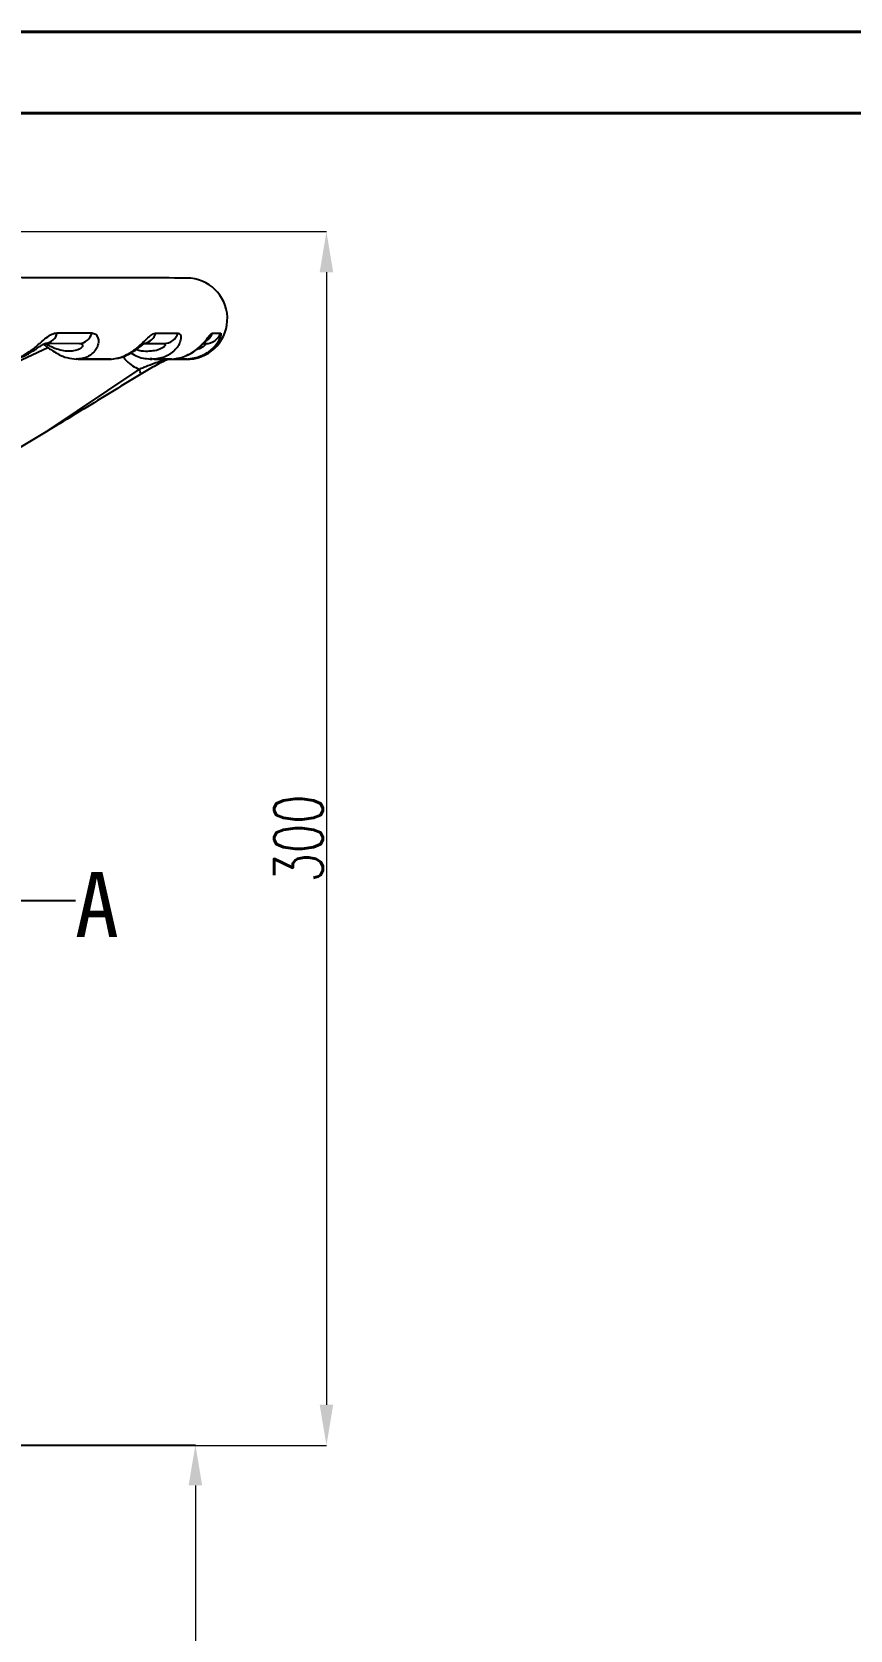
# Model space of a CAD drawing. Header units: millimetres. Extents: x 2344 to 4024, y 1094 to 2282.
# Drawn here: x 3017.8 to 3219.2, y 1888.4 to 2281.7 of the extents above; entities that cross this region are included whole.
import ezdxf

# ---------------------------------------------------------------- set-up
doc = ezdxf.new("R2010")
doc.units = ezdxf.units.MM
for name, color, linetype, lineweight in [('AM_5', 3, 'Continuous', 25), ('文字', 7, 'Continuous', 13), ('粗实线', 7, 'Continuous', 40)]:
    doc.layers.add(name, color=color, linetype=linetype, lineweight=lineweight)
doc.layers.add('layer 1', color=7, linetype='Continuous')
doc.styles.add('SLDTEXTSTYLE1', font='txt.shx', dxfattribs={"width": 0.7, "bigfont": 'gbcbig.shx'})
doc.styles.add('STYLE1', font='txt.shx', dxfattribs={"width": 0.8, "height": 3, "bigfont": 'hzdx.shx'})
doc.dimstyles.new('SLDDIMSTYLE12$0', dxfattribs={"dimtxt": 12, "dimasz": 10, "dimexe": 0, "dimexo": 0.0625, "dimgap": 0.875, "dimtad": 1, "dimdec": 1, "dimlfac": 1.8, "dimrnd": 1e-09, "dimzin": 12, "dimdsep": 46, "dimtxsty": 'SLDTEXTSTYLE1', "dimcen": 0.09, "dimdle": 8.16, "dimclrd": 3, "dimclre": 3, "dimadec": 0, "dimazin": 3, "dimtfac": 1, "dimtdec": 1, "dimtofl": 0, "dimtmove": 0, "dimatfit": 3, "dimfxl": 0, "dimfrac": 2, "dimtolj": 1, "dimlwd": 5, "dimlwe": 5, "dimarcsym": 0})

# ---------------------------------------------------------------- blocks, each defined once
blk = doc.blocks.new('*D60')
at = {"layer": 'AM_5', "color": 3, "lineweight": 5, "transparency": 16777216}
blk.add_line((2910.46, 2232.61), (3090.29, 2232.61), dxfattribs=at)
at = {"layer": 'AM_5', "color": 3, "linetype": 'Continuous', "lineweight": 5, "transparency": 16777216}
for p, q in [((3090.29, 2222.61), (3090.29, 1943.87)), ((2957.46, 1933.87), (3090.29, 1933.87))]:
    blk.add_line(p, q, dxfattribs=at)
at = {"layer": 'AM_5', "color": 3, "transparency": 16777216}
for points in [[(3088.63, 2222.61), (3091.96, 2222.61), (3090.29, 2232.61)], [(3088.63, 1943.87), (3091.96, 1943.87), (3090.29, 1933.87)]]:
    blk.add_solid(points, dxfattribs=at)
at = {"layer": 'Defpoints', "color": 0, "transparency": 16777216}
for p in [(2910.4, 2232.61), (2957.4, 1933.87), (3090.29, 1933.87)]:
    blk.add_point(p, dxfattribs=at)
at = {"layer": 'AM_5', "color": 0, "transparency": 16777216, "insert": (3083.42, 2083.24), "char_height": 12, "attachment_point": 5, "rotation": 90, "style": 'SLDTEXTSTYLE1'}
blk.add_mtext('\\A1;300', dxfattribs=at)
blk = doc.blocks.new('*D52')
at = {"layer": 'AM_5', "color": 3, "lineweight": 5, "transparency": 16777216}
blk.add_line((2957.5, 1934), (3058.03, 1934), dxfattribs=at)
at = {"layer": 'AM_5', "color": 3, "linetype": 'Continuous', "lineweight": 5, "transparency": 16777216}
for p, q in [((3058.03, 1924), (3058.03, 1796)), ((2944, 1786), (3058.03, 1786))]:
    blk.add_line(p, q, dxfattribs=at)
at = {"layer": 'AM_5', "color": 3, "transparency": 16777216}
for points in [[(3056.36, 1924), (3059.7, 1924), (3058.03, 1934)], [(3056.36, 1796), (3059.7, 1796), (3058.03, 1786)]]:
    blk.add_solid(points, dxfattribs=at)
at = {"layer": 'Defpoints', "color": 0, "transparency": 16777216}
for p in [(2957.44, 1934), (2943.94, 1786), (3058.03, 1786)]:
    blk.add_point(p, dxfattribs=at)
at = {"layer": 'AM_5', "color": 0, "transparency": 16777216, "insert": (3051.15, 1860), "char_height": 12, "attachment_point": 5, "rotation": 90, "style": 'SLDTEXTSTYLE1'}
blk.add_mtext('\\A1;125', dxfattribs=at)

msp = doc.modelspace()

# ---------------------------------------------------------------- linework, layer by layer
at = {"color": 7, "linetype": 'Continuous', "lineweight": 25}
for p, q in [((3012.761, 2199.882), (3021.681, 2204.119)), ((3021.158, 2205.118), (3029.495, 2205.1)), ((3045.569, 2205.066), (3050.288, 2205.056)), ((3059.94, 2205.036), (3060.535, 2205.034)), ((3060.535, 2205.034), (3059.94, 2205.036)), ((3029.125, 2201.244), (3028.676, 2201.296)), ((3028.816, 2201.322), (3029.303, 2201.255)), ((3029.125, 2201.244), (3028.816, 2201.322)), ((3047.099, 2201.274), (3046.793, 2201.302)), ((3047.278, 2201.258), (3047.099, 2201.274)), ((3047.806, 2201.209), (3047.278, 2201.258)), ((3047.69, 2201.282), (3047.996, 2201.221)), ((3047.806, 2201.209), (3047.69, 2201.282)), ((3051.275, 2201.114), (3051.053, 2201.115)), ((3053.753, 2201.447), (3055.541, 2201.181)), ((3055.885, 2201.18), (3054.266, 2201.316)), ((3054.586, 2201.268), (3055.112, 2201.266)), ((3055.297, 2201.205), (3055.382, 2201.204)), ((3056.135, 2201.197), (3056.203, 2201.264)), ((3056.203, 2201.264), (3056.318, 2201.21)), ((3021.312, 2183.345), (3044.164, 2198.68)), ((3021.312, 2183.345), (2977.333, 2156.921))]:
    msp.add_line(p, q, dxfattribs=at)
at = {"color": 7, "linetype": 'Continuous', "lineweight": 25, "flags": 128}
for points in [[(3055.928, 2221.18), (3055.739, 2221.18), (3055.174, 2221.182), (3054.234, 2221.184), (3052.921, 2221.187), (3051.238, 2221.19), (3049.189, 2221.195), (3046.779, 2221.2), (3044.014, 2221.206), (3040.899, 2221.212), (3037.443, 2221.22), (3033.654, 2221.228), (3029.54, 2221.237), (3025.11, 2221.246), (3020.377, 2221.257), (3015.35, 2221.267), (3010.042, 2221.279), (3004.464, 2221.291), (2998.631, 2221.303), (2992.555, 2221.316), (2986.251, 2221.33), (2985.864, 2221.33)], [(3055.928, 2221.18), (3055.752, 2221.18), (3055.223, 2221.181), (3054.344, 2221.183), (3053.116, 2221.186), (3051.541, 2221.189), (3049.624, 2221.193), (3047.368, 2221.198), (3044.778, 2221.203), (3041.861, 2221.21), (3038.621, 2221.217), (3035.068, 2221.224), (3031.208, 2221.232), (3027.049, 2221.241), (3022.602, 2221.251), (3017.876, 2221.261), (3012.88, 2221.271)], [(3023.993, 2207.688), (3025.105, 2207.686), (3026.205, 2207.684), (3027.291, 2207.681), (3028.363, 2207.679), (3029.422, 2207.677), (3030.468, 2207.675), (3031.5, 2207.672), (3032.517, 2207.67)], [(3048.319, 2207.637), (3049.057, 2207.635), (3049.779, 2207.633), (3050.485, 2207.632), (3051.176, 2207.63), (3051.85, 2207.629), (3052.509, 2207.628), (3053.152, 2207.626), (3053.779, 2207.625)], [(3062.234, 2207.607), (3062.547, 2207.606), (3062.842, 2207.606), (3063.121, 2207.605), (3063.382, 2207.605), (3063.627, 2207.604), (3063.854, 2207.604), (3064.064, 2207.603), (3064.257, 2207.603)], [(3029.191, 2201.237), (3029.875, 2201.235), (3030.934, 2201.233), (3031.972, 2201.231), (3032.991, 2201.228), (3033.988, 2201.226), (3034.965, 2201.224), (3035.922, 2201.222), (3036.857, 2201.22)], [(3047.93, 2201.197), (3047.957, 2201.197), (3048.553, 2201.195), (3049.127, 2201.194), (3049.678, 2201.193), (3050.206, 2201.192), (3050.711, 2201.191), (3051.193, 2201.19), (3051.651, 2201.189)], [(3052.479, 2201.187), (3052.901, 2201.187), (3053.811, 2201.185), (3054.556, 2201.183), (3055.137, 2201.182), (3055.553, 2201.181), (3055.573, 2201.181)], [(3055.534, 2201.181), (3055.616, 2201.181), (3055.687, 2201.18), (3055.748, 2201.18), (3055.797, 2201.18), (3055.836, 2201.18), (3055.863, 2201.18), (3055.88, 2201.18), (3055.885, 2201.18)]]:
    msp.add_lwpolyline(points, dxfattribs=at)
at = {"color": 7, "linetype": 'Continuous', "lineweight": 25}
for centre, radius, start, end in [((3055.906, 2211.18), 10, 274.38231, 89.87751), ((3020.859, 2208.297), 3.193, 275.38119, 349.01323), ((3029.268, 2208.43), 3.338, 273.90363, 346.83852), ((3044.76, 2208.775), 3.737, 281.75509, 342.25437), ((3050.22, 2208.805), 3.75, 271.03871, 341.65604), ((3058.517, 2208.994), 3.968, 294.95163, 339.53502), ((3060.537, 2209.012), 3.978, 269.96866, 339.24884), ((3055.906, 2211.18), 10, 269.87751, 273.21723), ((3040.985, 2196.783), 3.702, 11.90683, 30.83204)]:
    msp.add_arc(centre, radius, start, end, dxfattribs=at)
for points, knots in [([(3012.829, 2201.287), (3013.31, 2201.356), (3014.246, 2201.49), (3015.719, 2202.121), (3016.926, 2202.867), (3017.879, 2203.578), (3018.572, 2204.14), (3019.258, 2204.728), (3020.186, 2205.544), (3021.33, 2206.524), (3022.714, 2207.483), (3023.567, 2207.62), (3023.993, 2207.688)], [0, 0, 0, 0, 0.12801232, 0.24964837, 0.38015983, 0.44120352, 0.49971387, 0.56357251, 0.62457566, 0.74964179, 0.87501679, 1, 1, 1, 1]), ([(3032.517, 2207.67), (3032.86, 2207.604), (3033.373, 2207.505), (3033.822, 2206.976), (3034.053, 2206.493), (3034.17, 2205.928), (3034.169, 2205.333), (3034.053, 2204.718), (3033.764, 2203.933), (3033.278, 2203.193), (3032.631, 2202.552), (3031.878, 2201.998), (3030.789, 2201.466), (3029.807, 2201.326), (3029.303, 2201.255)], [0, 0, 0, 0, 0.12447465, 0.18590377, 0.2498832, 0.31110244, 0.37519492, 0.43621983, 0.50010145, 0.61952849, 0.68338306, 0.75026225, 0.87188924, 1, 1, 1, 1]), ([(3037.415, 2201.239), (3037.982, 2201.313), (3039.087, 2201.455), (3040.759, 2202.094), (3042.081, 2202.842), (3043.081, 2203.553), (3043.787, 2204.113), (3044.463, 2204.699), (3045.339, 2205.51), (3046.344, 2206.483), (3047.44, 2207.433), (3048.026, 2207.569), (3048.319, 2207.637)], [0, 0, 0, 0, 0.12809559, 0.24966876, 0.38015048, 0.4411948, 0.49971785, 0.5635707, 0.62458364, 0.74964208, 0.87501071, 1, 1, 1, 1]), ([(3053.779, 2207.625), (3053.976, 2207.56), (3054.272, 2207.463), (3054.44, 2206.94), (3054.471, 2206.462), (3054.397, 2205.902), (3054.219, 2205.313), (3053.934, 2204.701), (3053.439, 2203.921), (3052.76, 2203.182), (3051.93, 2202.541), (3051.002, 2201.985), (3049.704, 2201.446), (3048.575, 2201.297), (3047.996, 2201.221)], [0, 0, 0, 0, 0.124469, 0.1859179, 0.249896, 0.31111, 0.3751779, 0.4362152, 0.5000928, 0.6195356, 0.6833787, 0.7502352, 0.8717997, 1, 1, 1, 1]), ([(3052.358, 2201.214), (3052.971, 2201.292), (3054.165, 2201.444), (3055.917, 2202.091), (3057.257, 2202.841), (3058.232, 2203.551), (3058.901, 2204.11), (3059.518, 2204.693), (3060.28, 2205.499), (3061.076, 2206.465), (3061.811, 2207.405), (3062.093, 2207.54), (3062.234, 2207.607)], [0, 0, 0, 0, 0.1281848, 0.2496943, 0.3801403, 0.4411842, 0.4997204, 0.5635686, 0.6245937, 0.7496429, 0.875004, 1, 1, 1, 1]), ([(3064.257, 2207.603), (3064.297, 2207.537), (3064.376, 2207.404), (3064.15, 2206.627), (3063.81, 2205.902), (3063.468, 2205.316), (3063.035, 2204.709), (3062.368, 2203.932), (3061.543, 2203.196), (3060.589, 2202.554), (3059.55, 2201.995), (3058.132, 2201.449), (3056.934, 2201.291), (3056.318, 2201.21)], [0, 0, 0, 0, 0.1245156, 0.2495944, 0.3108279, 0.374896, 0.4359736, 0.4998758, 0.6193832, 0.6832396, 0.7500985, 0.8716543, 1, 1, 1, 1]), ([(3013.831, 2201.48), (3014.108, 2201.511), (3014.967, 2201.605), (3016.532, 2202.302), (3018.024, 2203.184), (3019.26, 2204.026), (3020.011, 2204.532), (3020.631, 2204.894), (3021.057, 2205.093), (3021.397, 2205.189), (3021.517, 2205.167), (3021.579, 2205.156)], [0, 0, 0, 0, 0.0899247, 0.2789122, 0.5096722, 0.5968017, 0.7160872, 0.7813852, 0.8495991, 0.9218501, 1, 1, 1, 1]), ([(3020.596, 2204.866), (3020.612, 2204.856), (3020.747, 2204.774), (3021.204, 2204.462), (3021.961, 2203.916), (3023.054, 2203.151), (3024.554, 2202.266), (3026.537, 2201.433), (3028.018, 2201.306), (3028.822, 2201.237)], [0, 0, 0, 0, 0.011447, 0.0948112, 0.1948902, 0.3296954, 0.5082648, 0.7331009, 1, 1, 1, 1]), ([(3029.495, 2205.1), (3029.68, 2205.076), (3030.052, 2205.028), (3030.291, 2204.669), (3030.165, 2204.228), (3029.587, 2203.699), (3028.443, 2203.276), (3026.884, 2203.121), (3025.219, 2203.281), (3023.756, 2203.707), (3022.557, 2204.251), (3021.696, 2204.679), (3021.142, 2204.966), (3020.91, 2205.006), (3020.896, 2205.008)], [0, 0, 0, 0, 0.066471, 0.1330822, 0.1964075, 0.2656904, 0.3982655, 0.5312595, 0.6642517, 0.7969668, 0.863312, 0.929517, 0.9957353, 1, 1, 1, 1]), ([(3038.743, 2201.468), (3038.905, 2201.486), (3039.7, 2201.572), (3041.255, 2202.237), (3042.857, 2203.151), (3044.131, 2204.074), (3044.841, 2204.619), (3045.315, 2204.972), (3045.554, 2205.134), (3045.566, 2205.145), (3045.572, 2205.15)], [0, 0, 0, 0, 0.0529138, 0.2596713, 0.5234222, 0.6267828, 0.7693282, 0.8474606, 0.9291292, 1, 1, 1, 1]), ([(3042.108, 2202.791), (3042.688, 2202.44), (3044.289, 2201.471), (3046.161, 2201.304), (3047.354, 2201.198)], [0, 0, 0, 0, 0.3626362, 1, 1, 1, 1]), ([(3050.288, 2205.056), (3050.397, 2205.032), (3050.614, 2204.984), (3050.612, 2204.626), (3050.261, 2204.185), (3049.427, 2203.657), (3048.024, 2203.231), (3046.211, 2203.093), (3044.643, 2203.176), (3043.709, 2203.462), (3043.401, 2203.556)], [0, 0, 0, 0, 0.0910879, 0.1823679, 0.2691451, 0.3640862, 0.5457592, 0.7280061, 0.9102507, 1, 1, 1, 1]), ([(3055.984, 2202.188), (3056.084, 2202.224), (3056.801, 2202.481), (3057.873, 2203.227), (3059.075, 2204.175), (3059.812, 2204.892), (3060.114, 2205.22), (3060.214, 2205.341), (3060.186, 2205.346), (3060.178, 2205.347)], [0, 0, 0, 0, 0.0474264, 0.3380522, 0.580682, 0.7823519, 0.8750041, 0.9650842, 1, 1, 1, 1]), ([(3060.535, 2205.034), (3060.56, 2205.011), (3060.609, 2204.964), (3060.366, 2204.604), (3059.81, 2204.17), (3059.087, 2203.769), (3058.497, 2203.626), (3058.231, 2203.562)], [0, 0, 0, 0, 0.20593239, 0.41229905, 0.608486, 0.82312959, 1, 1, 1, 1]), ([(3037.224, 2201.229), (3035.958, 2201.231), (3033.421, 2201.236), (3030.558, 2201.241), (3029.125, 2201.244)], [0, 0, 0, 0, 0.4994071, 1, 1, 1, 1]), ([(3029.303, 2201.255), (3030.735, 2201.252), (3033.603, 2201.247), (3036.143, 2201.242), (3037.415, 2201.239)], [0, 0, 0, 0, 0.4994057, 1, 1, 1, 1]), ([(3040.172, 2201.871), (3040.464, 2201.488), (3041.531, 2200.084), (3043.056, 2199.271), (3044.164, 2198.68)], [0, 0, 0, 0, 0.2731725, 1, 1, 1, 1]), ([(3050.81, 2201.195), (3049.703, 2200.785), (3047.839, 2200.096), (3045.59, 2199.273), (3044.524, 2198.83), (3044.164, 2198.68)], [0, 0, 0, 0, 0.492155, 0.828466, 1, 1, 1, 1]), ([(3051.246, 2201.217), (3050.119, 2200.632), (3048.437, 2199.757), (3046.187, 2198.498), (3045.139, 2197.867), (3044.607, 2197.546)], [0, 0, 0, 0, 0.4999981, 0.7461536, 1, 1, 1, 1]), ([(3052.166, 2201.202), (3051.532, 2201.203), (3050.262, 2201.205), (3048.625, 2201.208), (3047.806, 2201.209)], [0, 0, 0, 0, 0.4994059, 1, 1, 1, 1]), ([(3047.996, 2201.221), (3048.814, 2201.219), (3050.452, 2201.217), (3051.723, 2201.215), (3052.358, 2201.214)], [0, 0, 0, 0, 0.4994045, 1, 1, 1, 1]), ([(3056.135, 2201.198), (3055.214, 2201.151), (3054.285, 2201.104), (3053.433, 2201.411), (3053.426, 2201.414)], [0, 0, 0, 0, 0.9915169, 1, 1, 1, 1]), ([(3055.547, 2201.204), (3055.712, 2201.203), (3055.955, 2201.202), (3056.052, 2201.202), (3056.083, 2201.202)], [0, 0, 0, 0, 0.6752215, 1, 1, 1, 1]), ([(3056.471, 2201.199), (3056.482, 2201.198), (3056.528, 2201.198), (3056.305, 2201.198), (3056.135, 2201.198)], [0, 0, 0, 0, 0.2371963, 1, 1, 1, 1]), ([(3056.318, 2201.21), (3056.54, 2201.21), (3056.776, 2201.21), (3056.68, 2201.211), (3056.674, 2201.211)], [0, 0, 0, 0, 0.9381848, 1, 1, 1, 1]), ([(3044.607, 2197.546), (3043.517, 2196.876), (3038.063, 2193.522), (3030.293, 2188.786), (3023.584, 2184.722), (3021.312, 2183.345)], [0, 0, 0, 0, 0.1418804, 0.7094415, 1, 1, 1, 1])]:
    msp.add_open_spline(points, degree=3, knots=knots, dxfattribs=at)
at = {"layer": 'layer 1'}
msp.add_line((3014.912, 2067.968), (3028.507, 2067.968), dxfattribs=at)
at = {"layer": '粗实线'}
for p, q in [((4023.788, 2281.746), (2343.788, 2281.746)), ((4003.788, 2261.746), (2443.788, 2261.746))]:
    msp.add_line(p, q, dxfattribs=at)

# ---------------------------------------------------------------- texts
at = {"layer": '文字', "insert": (3033.784, 2066.993), "char_height": 16, "width": 240, "attachment_point": 5, "style": 'STYLE1'}
msp.add_mtext('\\pt176;{\\fSimSun|b0|i0|c134|p2;\\W1;A}', dxfattribs=at)

# ---------------------------------------------------------------- dimensions: what is measured, and where the dimension line sits
at = {"layer": 'AM_5'}
for base, p1, p2, text, picture, middle in [((3090.292, 1933.87), (2910.4, 2232.611), (2957.401, 1933.87), '300', '*D60', (3083.417, 2083.24)), ((3058.029, 1786.002), (2957.441, 1934.002), (2943.941, 1786.002), '125', '*D52', (3051.154, 1860.002))]:
    dim = msp.add_linear_dim(base=base, p1=p1, p2=p2, angle=90, text=text, dimstyle='SLDDIMSTYLE12$0', override={"dimlfac": 1, "dimpost": ''}, dxfattribs=at)
    dim.commit()
    dim.dimension.update_dxf_attribs({"geometry": picture, "text_midpoint": middle})

doc.saveas('drawing.dxf')
